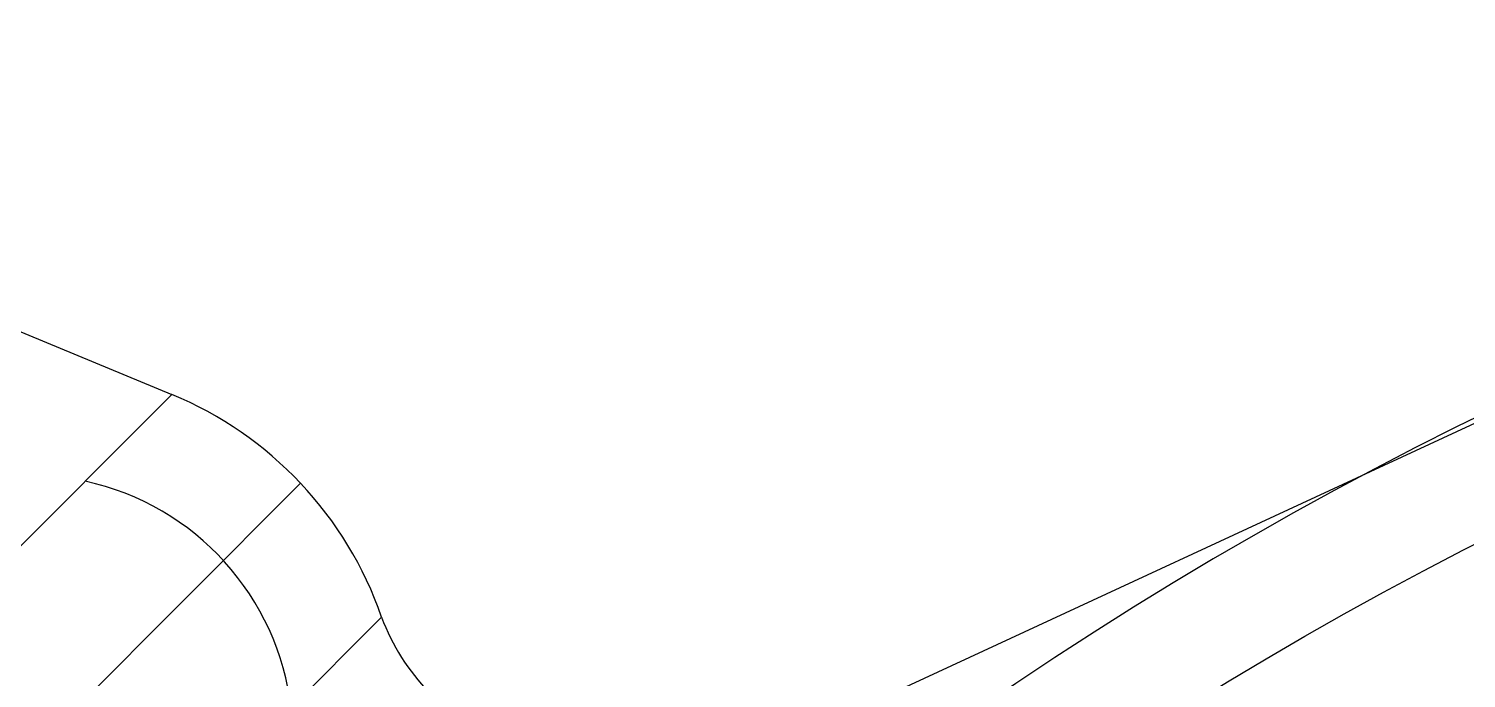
# Model space of a CAD drawing. Extents: x -89 to 228, y -109 to 52.
# Drawn here: x -40.77 to -22.06, y 41.55 to 50 of the extents above; entities that cross this region are included whole.
import ezdxf

# ---------------------------------------------------------------- set-up
doc = ezdxf.new("R2010")
doc.units = 0
doc.layers.get('0').update_dxf_attribs({"linetype": 'CONTINUOUS'})

msp = doc.modelspace()

# ---------------------------------------------------------------- linework, layer by layer
at = {"color": 7, "linetype": 'CONTINUOUS'}
for p, q in [((-31.871, 40.276), (-18.687, 46.377)), ((-41.205, 46.196), (-38.901, 45.242)), ((-38.901, 45.242), (-45.242, 38.901)), ((-44.087, 37.227), (-37.227, 44.087)), ((-42.347, 36.173), (-36.173, 42.347))]:
    msp.add_line(p, q, dxfattribs=at)
msp.add_circle((0, 0), 48.529, dxfattribs=at)
for centre, radius, start, end in [((0, 0), 50, 141.8267, 128.1733), ((-40.759, 40.759), 4.853, 19.107, 67.5), ((-40.759, 40.759), 3.433, 6.6285, 77.7449), ((-33.498, 43.345), 2.855, 200.4628, 294.0709)]:
    msp.add_arc(centre, radius, start, end, dxfattribs=at)

doc.saveas('drawing.dxf')
